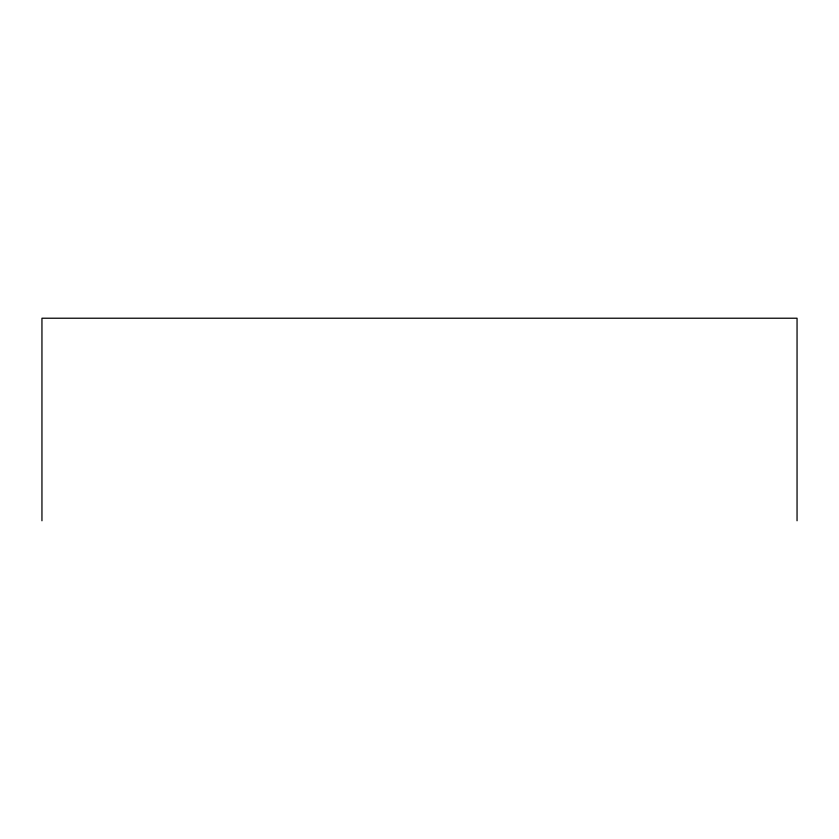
<?xml version="1.0" encoding="UTF-8"?>
<svg xmlns="http://www.w3.org/2000/svg" width="839" height="839" viewBox="0 0 839 839"><rect width="100%" height="100%" fill="white"/><g stroke="black" fill="none" stroke-linecap="round" stroke-linejoin="round"><path stroke-width="1.26" d="M797.05 520.778L797.05 318.222L41.95 318.222L41.95 520.778"/></g></svg>
